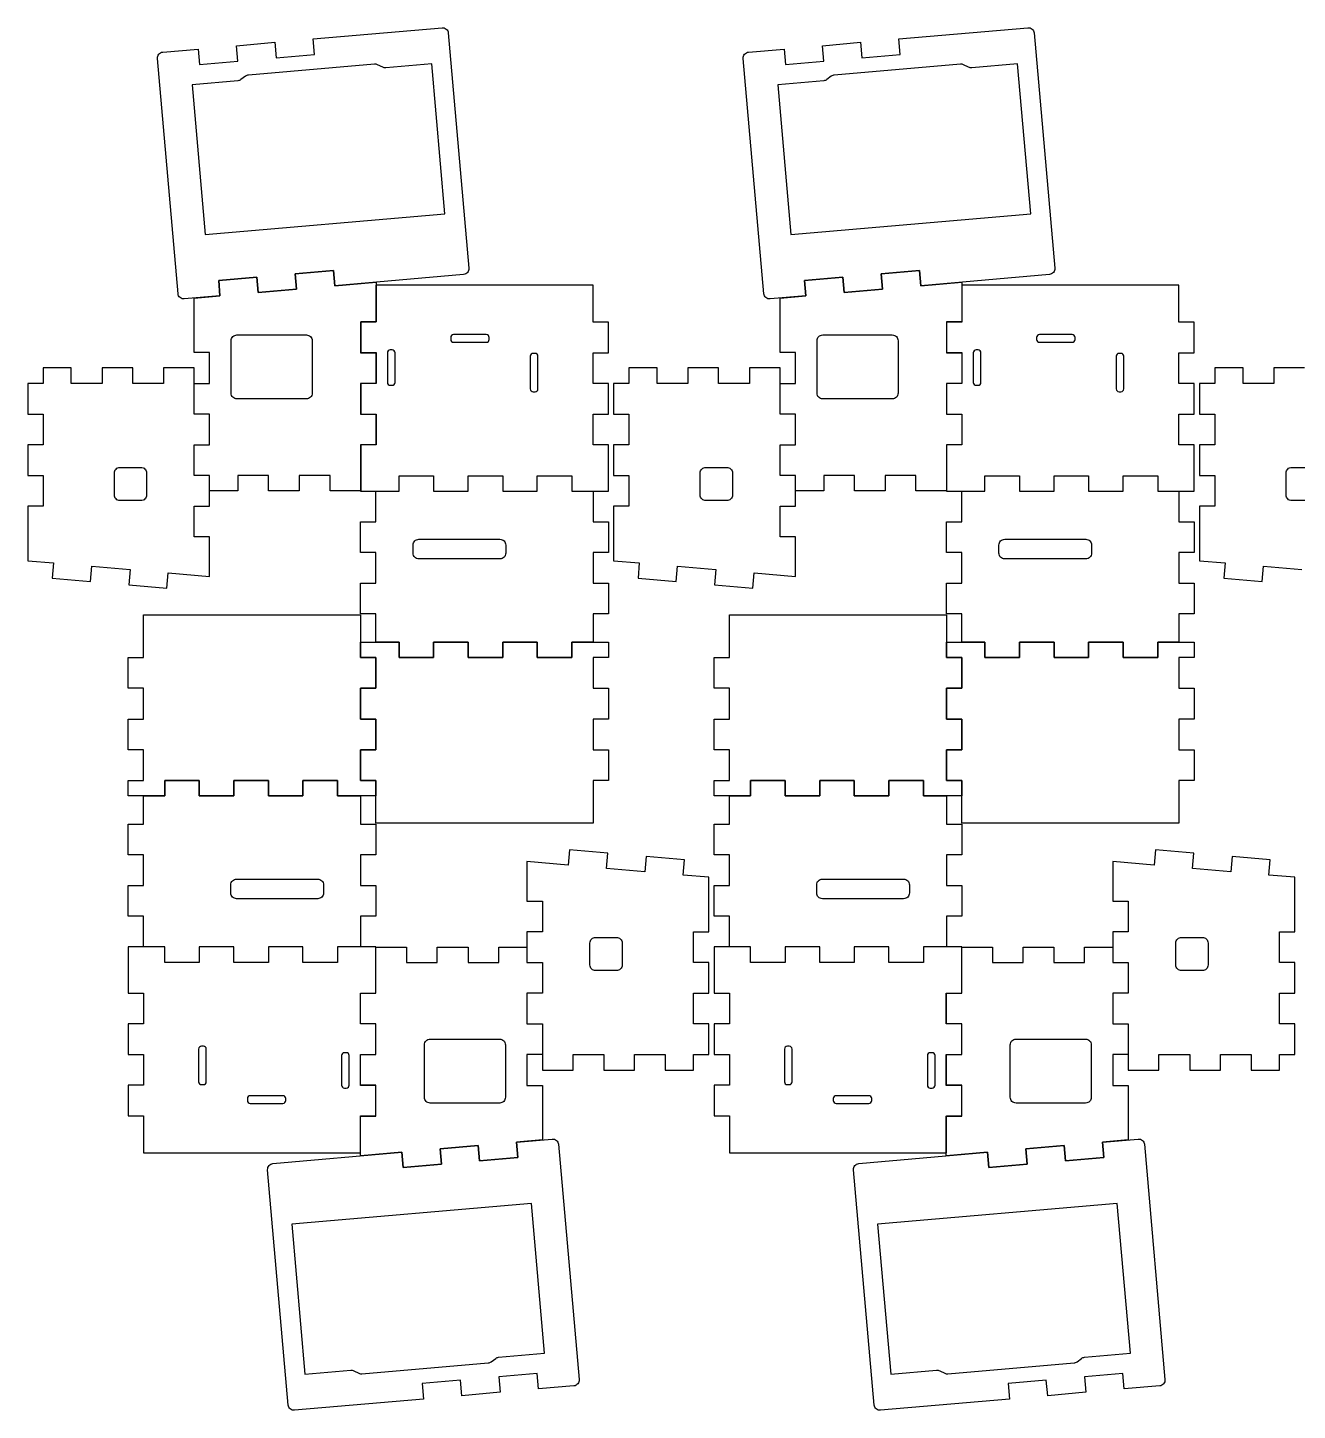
# Model space of a CAD drawing. Header units: millimetres. Extents: x -721 to 66, y -287 to 73.
# Drawn here: x -721.2 to -390.7, y -287 to 73 of the extents above; entities that cross this region are included whole.
import ezdxf

# ---------------------------------------------------------------- set-up
doc = ezdxf.new("R2010")
doc.units = ezdxf.units.MM
doc.layers.get('0').update_dxf_attribs({"linetype": 'CONTINUOUS'})

msp = doc.modelspace()

# ---------------------------------------------------------------- linework, layer by layer
for points in [[(-666.53, 64.3), (-666.88, 68.32), (-656.92, 69.19), (-656.56, 65.17), (-646.6, 66.04), (-646.95, 70.07), (-613.37, 73, -0.414214), (-611.74, 71.64), (-606.38, 10.37, -0.414214), (-607.75, 8.75), (-641.28, 5.82), (-641.63, 9.76), (-651.59, 8.89), (-651.25, 4.94), (-661.21, 4.07), (-661.55, 8.02), (-671.51, 7.15), (-671.17, 3.2), (-680.47, 2.39, -0.414214), (-682.09, 3.75), (-687.45, 65.02, -0.414214), (-686.09, 66.64), (-676.84, 67.45), (-676.49, 63.43)], [(-514.03, 64.3), (-514.38, 68.32), (-504.42, 69.19), (-504.06, 65.17), (-494.1, 66.04), (-494.45, 70.07), (-460.87, 73, -0.414214), (-459.24, 71.64), (-453.88, 10.37, -0.414214), (-455.25, 8.75), (-488.78, 5.82), (-489.13, 9.76), (-499.09, 8.89), (-498.75, 4.94), (-508.71, 4.07), (-509.05, 8.02), (-519.01, 7.15), (-518.67, 3.2), (-527.97, 2.39, -0.414214), (-529.59, 3.75), (-534.95, 65.02, -0.414214), (-533.59, 66.64), (-524.34, 67.45), (-523.99, 63.43)], [(-616.05, 63.61), (-628.01, 62.57, -0.136898), (-628.8, 62.72), (-630.13, 63.37, 0.136898), (-630.92, 63.52), (-663.79, 60.64, 0.136898), (-664.55, 60.36), (-665.74, 59.48, -0.136898), (-666.5, 59.2), (-678.45, 58.15), (-675.04, 19.12), (-612.64, 24.58)], [(-463.55, 63.61), (-475.51, 62.57, -0.136898), (-476.3, 62.72), (-477.63, 63.37, 0.136898), (-478.42, 63.52), (-511.29, 60.64, 0.136898), (-512.05, 60.36), (-513.24, 59.48, -0.136898), (-514, 59.2), (-525.95, 58.15), (-522.54, 19.12), (-460.14, 24.58)], [(-666.77, -6.99), (-648.68, -6.99, -0.414214), (-647.18, -8.49), (-647.18, -22.15, -0.414214), (-648.68, -23.65), (-666.77, -23.65, -0.414214), (-668.27, -22.15), (-668.27, -8.49, -0.414214)], [(-611.1, -7.65), (-611.1, -8.15, 0.414214), (-610.35, -8.9), (-601.85, -8.9, 0.414214), (-601.1, -8.15), (-601.1, -7.65, 0.414214), (-601.85, -6.9), (-610.35, -6.9, 0.414214)], [(-514.27, -6.99), (-496.18, -6.99, -0.414214), (-494.68, -8.49), (-494.68, -22.15, -0.414214), (-496.18, -23.65), (-514.27, -23.65, -0.414214), (-515.77, -22.15), (-515.77, -8.49, -0.414214)], [(-458.6, -7.65), (-458.6, -8.15, 0.414214), (-457.85, -8.9), (-449.35, -8.9, 0.414214), (-448.6, -8.15), (-448.6, -7.65, 0.414214), (-449.35, -6.9), (-457.85, -6.9, 0.414214)], [(-627.6, -11.65), (-627.6, -19.35, 0.414214), (-626.85, -20.1), (-626.35, -20.1, 0.414214), (-625.6, -19.35), (-625.6, -11.65, 0.414214), (-626.35, -10.9), (-626.85, -10.9, 0.414214)], [(-589.65, -21.8), (-589.15, -21.8, 0.414214), (-588.4, -21.05), (-588.4, -12.55, 0.414214), (-589.15, -11.8), (-589.65, -11.8, 0.414214), (-590.4, -12.55), (-590.4, -21.05, 0.414214)], [(-475.1, -11.65), (-475.1, -19.35, 0.414214), (-474.35, -20.1), (-473.85, -20.1, 0.414214), (-473.1, -19.35), (-473.1, -11.65, 0.414214), (-473.85, -10.9), (-474.35, -10.9, 0.414214)], [(-437.15, -21.8), (-436.65, -21.8, 0.414214), (-435.9, -21.05), (-435.9, -12.55, 0.414214), (-436.65, -11.8), (-437.15, -11.8, 0.414214), (-437.9, -12.55), (-437.9, -21.05, 0.414214)], [(-691.77, -50.13), (-697.17, -50.13, -0.414214), (-698.67, -48.63), (-698.67, -42.96, -0.414214), (-697.17, -41.46), (-691.77, -41.46, -0.414214), (-690.27, -42.96), (-690.27, -48.63, -0.414214)], [(-539.27, -50.13), (-544.67, -50.13, -0.414214), (-546.17, -48.63), (-546.17, -42.96, -0.414214), (-544.67, -41.46), (-539.27, -41.46, -0.414214), (-537.77, -42.96), (-537.77, -48.63, -0.414214)], [(-386.77, -50.13), (-392.17, -50.13, -0.414214), (-393.67, -48.63), (-393.67, -42.96, -0.414214), (-392.17, -41.46), (-386.77, -41.46, -0.414214), (-385.27, -42.96), (-385.27, -48.63, -0.414214)], [(-619.42, -60.18), (-598.29, -60.18, -0.414214), (-596.79, -61.68), (-596.79, -63.81, -0.414214), (-598.29, -65.31), (-619.42, -65.31, -0.414214), (-620.92, -63.81), (-620.92, -61.68, -0.414214)], [(-466.92, -60.18), (-445.79, -60.18, -0.414214), (-444.29, -61.68), (-444.29, -63.81, -0.414214), (-445.79, -65.31), (-466.92, -65.31, -0.414214), (-468.42, -63.81), (-468.42, -61.68, -0.414214)], [(-645.72, -153.77), (-666.85, -153.77, -0.414214), (-668.35, -152.27), (-668.35, -150.14, -0.414214), (-666.85, -148.64), (-645.72, -148.64, -0.414214), (-644.22, -150.14), (-644.22, -152.27, -0.414214)], [(-493.22, -153.77), (-514.35, -153.77, -0.414214), (-515.85, -152.27), (-515.85, -150.14, -0.414214), (-514.35, -148.64), (-493.22, -148.64, -0.414214), (-491.72, -150.14), (-491.72, -152.27, -0.414214)], [(-573.37, -163.82), (-567.97, -163.82, -0.414214), (-566.47, -165.32), (-566.47, -170.99, -0.414214), (-567.97, -172.49), (-573.37, -172.49, -0.414214), (-574.87, -170.99), (-574.87, -165.32, -0.414214)], [(-420.87, -163.82), (-415.47, -163.82, -0.414214), (-413.97, -165.32), (-413.97, -170.99, -0.414214), (-415.47, -172.49), (-420.87, -172.49, -0.414214), (-422.37, -170.99), (-422.37, -165.32, -0.414214)], [(-598.37, -206.96), (-616.46, -206.96, -0.414214), (-617.96, -205.46), (-617.96, -191.81, -0.414214), (-616.46, -190.31), (-598.37, -190.31, -0.414214), (-596.87, -191.81), (-596.87, -205.46, -0.414214)], [(-445.87, -206.96), (-463.96, -206.96, -0.414214), (-465.46, -205.46), (-465.46, -191.81, -0.414214), (-463.96, -190.31), (-445.87, -190.31, -0.414214), (-444.37, -191.81), (-444.37, -205.46, -0.414214)], [(-675.49, -192.15), (-675.99, -192.15, 0.414214), (-676.74, -192.9), (-676.74, -201.4, 0.414214), (-675.99, -202.15), (-675.49, -202.15, 0.414214), (-674.74, -201.4), (-674.74, -192.9, 0.414214)], [(-637.54, -202.3), (-637.54, -194.6, 0.414214), (-638.29, -193.85), (-638.79, -193.85, 0.414214), (-639.54, -194.6), (-639.54, -202.3, 0.414214), (-638.79, -203.05), (-638.29, -203.05, 0.414214)], [(-522.99, -192.15), (-523.49, -192.15, 0.414214), (-524.24, -192.9), (-524.24, -201.4, 0.414214), (-523.49, -202.15), (-522.99, -202.15, 0.414214), (-522.24, -201.4), (-522.24, -192.9, 0.414214)], [(-485.04, -202.3), (-485.04, -194.6, 0.414214), (-485.79, -193.85), (-486.29, -193.85, 0.414214), (-487.04, -194.6), (-487.04, -202.3, 0.414214), (-486.29, -203.05), (-485.79, -203.05, 0.414214)], [(-654.04, -206.3), (-654.04, -205.8, 0.414214), (-654.79, -205.05), (-663.29, -205.05, 0.414214), (-664.04, -205.8), (-664.04, -206.3, 0.414214), (-663.29, -207.05), (-654.79, -207.05, 0.414214)], [(-501.54, -206.3), (-501.54, -205.8, 0.414214), (-502.29, -205.05), (-510.79, -205.05, 0.414214), (-511.54, -205.8), (-511.54, -206.3, 0.414214), (-510.79, -207.05), (-502.29, -207.05, 0.414214)], [(-598.61, -278.25), (-598.26, -282.27), (-608.22, -283.14), (-608.58, -279.12), (-618.54, -279.99), (-618.19, -284.02), (-651.77, -286.95, -0.414214), (-653.4, -285.59), (-658.76, -224.32, -0.414214), (-657.39, -222.7), (-623.86, -219.77), (-623.51, -223.71), (-613.55, -222.84), (-613.89, -218.89), (-603.93, -218.02), (-603.59, -221.97), (-593.63, -221.1), (-593.97, -217.15), (-584.67, -216.34, -0.414214), (-583.05, -217.7), (-577.69, -278.97, -0.414214), (-579.05, -280.59), (-588.3, -281.4), (-588.65, -277.38)], [(-446.11, -278.25), (-445.76, -282.27), (-455.72, -283.14), (-456.08, -279.12), (-466.04, -279.99), (-465.69, -284.02), (-499.27, -286.95, -0.414214), (-500.9, -285.59), (-506.26, -224.32, -0.414214), (-504.89, -222.7), (-471.36, -219.77), (-471.01, -223.71), (-461.05, -222.84), (-461.39, -218.89), (-451.43, -218.02), (-451.09, -221.97), (-441.13, -221.1), (-441.47, -217.15), (-432.17, -216.34, -0.414214), (-430.55, -217.7), (-425.19, -278.97, -0.414214), (-426.55, -280.59), (-435.8, -281.4), (-436.15, -277.38)], [(-649.09, -277.56), (-637.13, -276.52, -0.136898), (-636.34, -276.67), (-635.01, -277.32, 0.136898), (-634.22, -277.47), (-601.35, -274.59, 0.136898), (-600.59, -274.31), (-599.4, -273.43, -0.136898), (-598.64, -273.15), (-586.69, -272.11), (-590.1, -233.07), (-652.5, -238.53)], [(-496.59, -277.56), (-484.63, -276.52, -0.136898), (-483.84, -276.67), (-482.51, -277.32, 0.136898), (-481.72, -277.47), (-448.85, -274.59, 0.136898), (-448.09, -274.31), (-446.9, -273.43, -0.136898), (-446.14, -273.15), (-434.19, -272.11), (-437.6, -233.07), (-500, -238.53)]]:
    msp.add_lwpolyline(points, format="xyb", close=True)
for points in [[(-673.88, -43.59), (-677.88, -43.59), (-677.88, -35.59), (-673.88, -35.59), (-673.88, -27.59), (-677.88, -27.59), (-677.88, -19.59), (-673.88, -19.59), (-673.88, -11.59), (-677.88, -11.59), (-677.88, 2.57), (-671.17, 3.16), (-671.51, 7.15), (-661.55, 8.02), (-661.2, 4.03), (-651.24, 4.9), (-651.59, 8.89), (-641.63, 9.76), (-641.28, 5.78), (-630.53, 6.72), (-630.53, -3.59), (-634.53, -3.59), (-634.53, -11.59), (-630.53, -11.59), (-630.53, -19.59), (-634.53, -19.59), (-634.53, -27.59), (-630.53, -27.59), (-630.53, -35.59), (-634.53, -35.59), (-634.53, -47.59), (-642.53, -47.59), (-642.53, -43.59), (-650.53, -43.59), (-650.53, -47.59), (-658.53, -47.59), (-658.53, -43.59), (-666.53, -43.59), (-666.53, -47.59), (-673.88, -47.59)], [(-521.38, -43.59), (-525.38, -43.59), (-525.38, -35.59), (-521.38, -35.59), (-521.38, -27.59), (-525.38, -27.59), (-525.38, -19.59), (-521.38, -19.59), (-521.38, -11.59), (-525.38, -11.59), (-525.38, 2.57), (-518.67, 3.16), (-519.01, 7.15), (-509.05, 8.02), (-508.7, 4.03), (-498.74, 4.9), (-499.09, 8.89), (-489.13, 9.76), (-488.78, 5.78), (-478.03, 6.72), (-478.03, -3.59), (-482.03, -3.59), (-482.03, -11.59), (-478.03, -11.59), (-478.03, -19.59), (-482.03, -19.59), (-482.03, -27.59), (-478.03, -27.59), (-478.03, -35.59), (-482.03, -35.59), (-482.03, -47.59), (-490.03, -47.59), (-490.03, -43.59), (-498.03, -43.59), (-498.03, -47.59), (-506.03, -47.59), (-506.03, -43.59), (-514.03, -43.59), (-514.03, -47.59), (-521.38, -47.59)], [(-624.57, -47.63), (-624.57, -43.63), (-615.57, -43.63), (-615.57, -47.63), (-606.57, -47.63), (-606.57, -43.63), (-597.57, -43.63), (-597.57, -47.63), (-588.57, -47.63), (-588.57, -43.63), (-579.57, -43.63), (-579.57, -47.63), (-570.07, -47.63), (-570.07, -35.63), (-574.07, -35.63), (-574.07, -27.63), (-570.07, -27.63), (-570.07, -19.63), (-574.07, -19.63), (-574.07, -11.63), (-570.07, -11.63), (-570.07, -3.63), (-574.07, -3.63), (-574.07, 5.97), (-630.57, 5.97), (-630.57, -3.63), (-634.57, -3.63), (-634.57, -11.63), (-630.57, -11.63), (-630.57, -19.63), (-634.57, -19.63), (-634.57, -27.63), (-630.57, -27.63), (-630.57, -35.63), (-634.57, -35.63), (-634.57, -47.63)], [(-472.07, -47.63), (-472.07, -43.63), (-463.07, -43.63), (-463.07, -47.63), (-454.07, -47.63), (-454.07, -43.63), (-445.07, -43.63), (-445.07, -47.63), (-436.07, -47.63), (-436.07, -43.63), (-427.07, -43.63), (-427.07, -47.63), (-417.57, -47.63), (-417.57, -35.63), (-421.57, -35.63), (-421.57, -27.63), (-417.57, -27.63), (-417.57, -19.63), (-421.57, -19.63), (-421.57, -11.63), (-417.57, -11.63), (-417.57, -3.63), (-421.57, -3.63), (-421.57, 5.97), (-478.07, 5.97), (-478.07, -3.63), (-482.07, -3.63), (-482.07, -11.63), (-478.07, -11.63), (-478.07, -19.63), (-482.07, -19.63), (-482.07, -27.63), (-478.07, -27.63), (-478.07, -35.63), (-482.07, -35.63), (-482.07, -47.63)], [(-717.23, -19.59), (-721.23, -19.59), (-721.23, -27.59), (-717.23, -27.59), (-717.23, -35.59), (-721.23, -35.59), (-721.23, -43.59), (-717.23, -43.59), (-717.23, -51.59), (-721.23, -51.59), (-721.23, -65.76), (-714.52, -66.35), (-714.86, -70.33), (-704.9, -71.2), (-704.55, -67.22), (-694.59, -68.09), (-694.94, -72.07), (-684.98, -72.95), (-684.63, -68.96), (-673.88, -69.9), (-673.88, -59.59), (-677.88, -59.59), (-677.88, -51.59), (-673.88, -51.59), (-673.88, -43.59), (-677.88, -43.59), (-677.88, -35.59), (-673.88, -35.59), (-673.88, -27.59), (-677.88, -27.59), (-677.88, -15.59), (-685.88, -15.59), (-685.88, -19.59), (-693.88, -19.59), (-693.88, -15.59), (-701.88, -15.59), (-701.88, -19.59), (-709.88, -19.59), (-709.88, -15.59), (-717.23, -15.59)], [(-564.73, -19.59), (-568.73, -19.59), (-568.73, -27.59), (-564.73, -27.59), (-564.73, -35.59), (-568.73, -35.59), (-568.73, -43.59), (-564.73, -43.59), (-564.73, -51.59), (-568.73, -51.59), (-568.73, -65.76), (-562.02, -66.35), (-562.36, -70.33), (-552.4, -71.2), (-552.05, -67.22), (-542.09, -68.09), (-542.44, -72.07), (-532.48, -72.95), (-532.13, -68.96), (-521.38, -69.9), (-521.38, -59.59), (-525.38, -59.59), (-525.38, -51.59), (-521.38, -51.59), (-521.38, -43.59), (-525.38, -43.59), (-525.38, -35.59), (-521.38, -35.59), (-521.38, -27.59), (-525.38, -27.59), (-525.38, -15.59), (-533.38, -15.59), (-533.38, -19.59), (-541.38, -19.59), (-541.38, -15.59), (-549.38, -15.59), (-549.38, -19.59), (-557.38, -19.59), (-557.38, -15.59), (-564.73, -15.59)], [(-615.57, -43.63), (-615.57, -47.63), (-606.57, -47.63), (-606.57, -43.63), (-597.57, -43.63), (-597.57, -47.63), (-588.57, -47.63), (-588.57, -43.63), (-579.57, -43.63), (-579.57, -47.63), (-574.07, -47.63), (-574.07, -55.63), (-570.07, -55.63), (-570.07, -63.63), (-574.07, -63.63), (-574.07, -71.63), (-570.07, -71.63), (-570.07, -79.63), (-574.07, -79.63), (-574.07, -86.98), (-579.57, -86.98), (-579.57, -90.98), (-588.57, -90.98), (-588.57, -86.98), (-597.57, -86.98), (-597.57, -90.98), (-606.57, -90.98), (-606.57, -86.98), (-615.57, -86.98), (-615.57, -90.98), (-624.57, -90.98), (-624.57, -86.98), (-630.57, -86.98), (-630.57, -79.63), (-634.57, -79.63), (-634.57, -71.63), (-630.57, -71.63), (-630.57, -63.63), (-634.57, -63.63), (-634.57, -55.63), (-630.57, -55.63), (-630.57, -47.63), (-624.57, -47.63), (-624.57, -43.63)], [(-463.07, -43.63), (-463.07, -47.63), (-454.07, -47.63), (-454.07, -43.63), (-445.07, -43.63), (-445.07, -47.63), (-436.07, -47.63), (-436.07, -43.63), (-427.07, -43.63), (-427.07, -47.63), (-421.57, -47.63), (-421.57, -55.63), (-417.57, -55.63), (-417.57, -63.63), (-421.57, -63.63), (-421.57, -71.63), (-417.57, -71.63), (-417.57, -79.63), (-421.57, -79.63), (-421.57, -86.98), (-427.07, -86.98), (-427.07, -90.98), (-436.07, -90.98), (-436.07, -86.98), (-445.07, -86.98), (-445.07, -90.98), (-454.07, -90.98), (-454.07, -86.98), (-463.07, -86.98), (-463.07, -90.98), (-472.07, -90.98), (-472.07, -86.98), (-478.07, -86.98), (-478.07, -79.63), (-482.07, -79.63), (-482.07, -71.63), (-478.07, -71.63), (-478.07, -63.63), (-482.07, -63.63), (-482.07, -55.63), (-478.07, -55.63), (-478.07, -47.63), (-472.07, -47.63), (-472.07, -43.63)], [(-691.07, -90.98), (-691.07, -79.84), (-634.57, -79.84), (-634.57, -90.98), (-630.57, -90.98), (-630.57, -98.98), (-634.57, -98.98), (-634.57, -106.98), (-630.57, -106.98), (-630.57, -114.98), (-634.57, -114.98), (-634.57, -122.98), (-630.57, -122.98), (-630.57, -126.98), (-640.57, -126.98), (-640.57, -122.98), (-649.57, -122.98), (-649.57, -126.98), (-658.57, -126.98), (-658.57, -122.98), (-667.57, -122.98), (-667.57, -126.98), (-676.57, -126.98), (-676.57, -122.98), (-685.57, -122.98), (-685.57, -126.98), (-695.07, -126.98), (-695.07, -122.98), (-691.07, -122.98), (-691.07, -114.98), (-695.07, -114.98), (-695.07, -106.98), (-691.07, -106.98), (-691.07, -98.98), (-695.07, -98.98), (-695.07, -90.98)], [(-538.57, -90.98), (-538.57, -79.84), (-482.07, -79.84), (-482.07, -90.98), (-478.07, -90.98), (-478.07, -98.98), (-482.07, -98.98), (-482.07, -106.98), (-478.07, -106.98), (-478.07, -114.98), (-482.07, -114.98), (-482.07, -122.98), (-478.07, -122.98), (-478.07, -126.98), (-488.07, -126.98), (-488.07, -122.98), (-497.07, -122.98), (-497.07, -126.98), (-506.07, -126.98), (-506.07, -122.98), (-515.07, -122.98), (-515.07, -126.98), (-524.07, -126.98), (-524.07, -122.98), (-533.07, -122.98), (-533.07, -126.98), (-542.57, -126.98), (-542.57, -122.98), (-538.57, -122.98), (-538.57, -114.98), (-542.57, -114.98), (-542.57, -106.98), (-538.57, -106.98), (-538.57, -98.98), (-542.57, -98.98), (-542.57, -90.98)], [(-574.07, -122.98), (-574.07, -134.11), (-630.57, -134.11), (-630.57, -122.98), (-634.57, -122.98), (-634.57, -114.98), (-630.57, -114.98), (-630.57, -106.98), (-634.57, -106.98), (-634.57, -98.98), (-630.57, -98.98), (-630.57, -90.98), (-634.57, -90.98), (-634.57, -86.98), (-624.57, -86.98), (-624.57, -90.98), (-615.57, -90.98), (-615.57, -86.98), (-606.57, -86.98), (-606.57, -90.98), (-597.57, -90.98), (-597.57, -86.98), (-588.57, -86.98), (-588.57, -90.98), (-579.57, -90.98), (-579.57, -86.98), (-570.07, -86.98), (-570.07, -90.98), (-574.07, -90.98), (-574.07, -98.98), (-570.07, -98.98), (-570.07, -106.98), (-574.07, -106.98), (-574.07, -114.98), (-570.07, -114.98), (-570.07, -122.98)], [(-421.57, -122.98), (-421.57, -134.11), (-478.07, -134.11), (-478.07, -122.98), (-482.07, -122.98), (-482.07, -114.98), (-478.07, -114.98), (-478.07, -106.98), (-482.07, -106.98), (-482.07, -98.98), (-478.07, -98.98), (-478.07, -90.98), (-482.07, -90.98), (-482.07, -86.98), (-472.07, -86.98), (-472.07, -90.98), (-463.07, -90.98), (-463.07, -86.98), (-454.07, -86.98), (-454.07, -90.98), (-445.07, -90.98), (-445.07, -86.98), (-436.07, -86.98), (-436.07, -90.98), (-427.07, -90.98), (-427.07, -86.98), (-417.57, -86.98), (-417.57, -90.98), (-421.57, -90.98), (-421.57, -98.98), (-417.57, -98.98), (-417.57, -106.98), (-421.57, -106.98), (-421.57, -114.98), (-417.57, -114.98), (-417.57, -122.98)], [(-649.57, -170.33), (-649.57, -166.33), (-658.57, -166.33), (-658.57, -170.33), (-667.57, -170.33), (-667.57, -166.33), (-676.57, -166.33), (-676.57, -170.33), (-685.57, -170.33), (-685.57, -166.33), (-691.07, -166.33), (-691.07, -158.33), (-695.07, -158.33), (-695.07, -150.33), (-691.07, -150.33), (-691.07, -142.33), (-695.07, -142.33), (-695.07, -134.33), (-691.07, -134.33), (-691.07, -126.98), (-685.57, -126.98), (-685.57, -122.98), (-676.57, -122.98), (-676.57, -126.98), (-667.57, -126.98), (-667.57, -122.98), (-658.57, -122.98), (-658.57, -126.98), (-649.57, -126.98), (-649.57, -122.98), (-640.57, -122.98), (-640.57, -126.98), (-634.57, -126.98), (-634.57, -134.33), (-630.57, -134.33), (-630.57, -142.33), (-634.57, -142.33), (-634.57, -150.33), (-630.57, -150.33), (-630.57, -158.33), (-634.57, -158.33), (-634.57, -166.33), (-640.57, -166.33), (-640.57, -170.33)], [(-497.07, -170.33), (-497.07, -166.33), (-506.07, -166.33), (-506.07, -170.33), (-515.07, -170.33), (-515.07, -166.33), (-524.07, -166.33), (-524.07, -170.33), (-533.07, -170.33), (-533.07, -166.33), (-538.57, -166.33), (-538.57, -158.33), (-542.57, -158.33), (-542.57, -150.33), (-538.57, -150.33), (-538.57, -142.33), (-542.57, -142.33), (-542.57, -134.33), (-538.57, -134.33), (-538.57, -126.98), (-533.07, -126.98), (-533.07, -122.98), (-524.07, -122.98), (-524.07, -126.98), (-515.07, -126.98), (-515.07, -122.98), (-506.07, -122.98), (-506.07, -126.98), (-497.07, -126.98), (-497.07, -122.98), (-488.07, -122.98), (-488.07, -126.98), (-482.07, -126.98), (-482.07, -134.33), (-478.07, -134.33), (-478.07, -142.33), (-482.07, -142.33), (-482.07, -150.33), (-478.07, -150.33), (-478.07, -158.33), (-482.07, -158.33), (-482.07, -166.33), (-488.07, -166.33), (-488.07, -170.33)], [(-547.91, -194.36), (-543.91, -194.36), (-543.91, -186.36), (-547.91, -186.36), (-547.91, -178.36), (-543.91, -178.36), (-543.91, -170.36), (-547.91, -170.36), (-547.91, -162.36), (-543.91, -162.36), (-543.91, -148.19), (-550.62, -147.6), (-550.28, -143.62), (-560.24, -142.75), (-560.59, -146.73), (-570.55, -145.86), (-570.2, -141.88), (-580.16, -141), (-580.51, -144.99), (-591.26, -144.05), (-591.26, -154.36), (-587.26, -154.36), (-587.26, -162.36), (-591.26, -162.36), (-591.26, -170.36), (-587.26, -170.36), (-587.26, -178.36), (-591.26, -178.36), (-591.26, -186.36), (-587.26, -186.36), (-587.26, -198.36), (-579.26, -198.36), (-579.26, -194.36), (-571.26, -194.36), (-571.26, -198.36), (-563.26, -198.36), (-563.26, -194.36), (-555.26, -194.36), (-555.26, -198.36), (-547.91, -198.36)], [(-395.41, -194.36), (-391.41, -194.36), (-391.41, -186.36), (-395.41, -186.36), (-395.41, -178.36), (-391.41, -178.36), (-391.41, -170.36), (-395.41, -170.36), (-395.41, -162.36), (-391.41, -162.36), (-391.41, -148.19), (-398.12, -147.6), (-397.78, -143.62), (-407.74, -142.75), (-408.09, -146.73), (-418.05, -145.86), (-417.7, -141.88), (-427.66, -141), (-428.01, -144.99), (-438.76, -144.05), (-438.76, -154.36), (-434.76, -154.36), (-434.76, -162.36), (-438.76, -162.36), (-438.76, -170.36), (-434.76, -170.36), (-434.76, -178.36), (-438.76, -178.36), (-438.76, -186.36), (-434.76, -186.36), (-434.76, -198.36), (-426.76, -198.36), (-426.76, -194.36), (-418.76, -194.36), (-418.76, -198.36), (-410.76, -198.36), (-410.76, -194.36), (-402.76, -194.36), (-402.76, -198.36), (-395.41, -198.36)], [(-640.57, -166.33), (-640.57, -170.33), (-649.57, -170.33), (-649.57, -166.33), (-658.57, -166.33), (-658.57, -170.33), (-667.57, -170.33), (-667.57, -166.33), (-676.57, -166.33), (-676.57, -170.33), (-685.57, -170.33), (-685.57, -166.33), (-695.07, -166.33), (-695.07, -178.33), (-691.07, -178.33), (-691.07, -186.33), (-695.07, -186.33), (-695.07, -194.33), (-691.07, -194.33), (-691.07, -202.33), (-695.07, -202.33), (-695.07, -210.33), (-691.07, -210.33), (-691.07, -219.92), (-634.57, -219.92), (-634.57, -210.33), (-630.57, -210.33), (-630.57, -202.33), (-634.57, -202.33), (-634.57, -194.33), (-630.57, -194.33), (-630.57, -186.33), (-634.57, -186.33), (-634.57, -178.33), (-630.57, -178.33), (-630.57, -166.33)], [(-591.26, -170.36), (-587.26, -170.36), (-587.26, -178.36), (-591.26, -178.36), (-591.26, -186.36), (-587.26, -186.36), (-587.26, -194.36), (-591.26, -194.36), (-591.26, -202.36), (-587.26, -202.36), (-587.26, -216.52), (-593.97, -217.11), (-593.63, -221.1), (-603.59, -221.97), (-603.94, -217.98), (-613.9, -218.85), (-613.55, -222.84), (-623.51, -223.71), (-623.86, -219.73), (-634.61, -220.67), (-634.61, -210.36), (-630.61, -210.36), (-630.61, -202.36), (-634.61, -202.36), (-634.61, -194.36), (-630.61, -194.36), (-630.61, -186.36), (-634.61, -186.36), (-634.61, -178.36), (-630.61, -178.36), (-630.61, -166.36), (-622.61, -166.36), (-622.61, -170.36), (-614.61, -170.36), (-614.61, -166.36), (-606.61, -166.36), (-606.61, -170.36), (-598.61, -170.36), (-598.61, -166.36), (-591.26, -166.36)], [(-488.07, -166.33), (-488.07, -170.33), (-497.07, -170.33), (-497.07, -166.33), (-506.07, -166.33), (-506.07, -170.33), (-515.07, -170.33), (-515.07, -166.33), (-524.07, -166.33), (-524.07, -170.33), (-533.07, -170.33), (-533.07, -166.33), (-542.57, -166.33), (-542.57, -178.33), (-538.57, -178.33), (-538.57, -186.33), (-542.57, -186.33), (-542.57, -194.33), (-538.57, -194.33), (-538.57, -202.33), (-542.57, -202.33), (-542.57, -210.33), (-538.57, -210.33), (-538.57, -219.92), (-482.07, -219.92), (-482.07, -210.33), (-478.07, -210.33), (-478.07, -202.33), (-482.07, -202.33), (-482.07, -194.33), (-478.07, -194.33), (-478.07, -186.33), (-482.07, -186.33), (-482.07, -178.33), (-478.07, -178.33), (-478.07, -166.33)], [(-438.76, -170.36), (-434.76, -170.36), (-434.76, -178.36), (-438.76, -178.36), (-438.76, -186.36), (-434.76, -186.36), (-434.76, -194.36), (-438.76, -194.36), (-438.76, -202.36), (-434.76, -202.36), (-434.76, -216.52), (-441.47, -217.11), (-441.13, -221.1), (-451.09, -221.97), (-451.44, -217.98), (-461.4, -218.85), (-461.05, -222.84), (-471.01, -223.71), (-471.36, -219.73), (-482.11, -220.67), (-482.11, -210.36), (-478.11, -210.36), (-478.11, -202.36), (-482.11, -202.36), (-482.11, -194.36), (-478.11, -194.36), (-478.11, -186.36), (-482.11, -186.36), (-482.11, -178.36), (-478.11, -178.36), (-478.11, -166.36), (-470.11, -166.36), (-470.11, -170.36), (-462.11, -170.36), (-462.11, -166.36), (-454.11, -166.36), (-454.11, -170.36), (-446.11, -170.36), (-446.11, -166.36), (-438.76, -166.36)]]:
    msp.add_lwpolyline(points, close=True)
msp.add_lwpolyline([(-388.88, -15.59), (-396.88, -15.59), (-396.88, -19.59), (-404.88, -19.59), (-404.88, -15.59), (-412.23, -15.59), (-412.23, -19.59), (-416.23, -19.59), (-416.23, -27.59), (-412.23, -27.59), (-412.23, -35.59), (-416.23, -35.59), (-416.23, -43.59), (-412.23, -43.59), (-412.23, -51.59), (-416.23, -51.59), (-416.23, -65.76), (-409.52, -66.35), (-409.86, -70.33), (-399.9, -71.2), (-399.55, -67.22), (-389.59, -68.09)])

doc.saveas('drawing.dxf')
